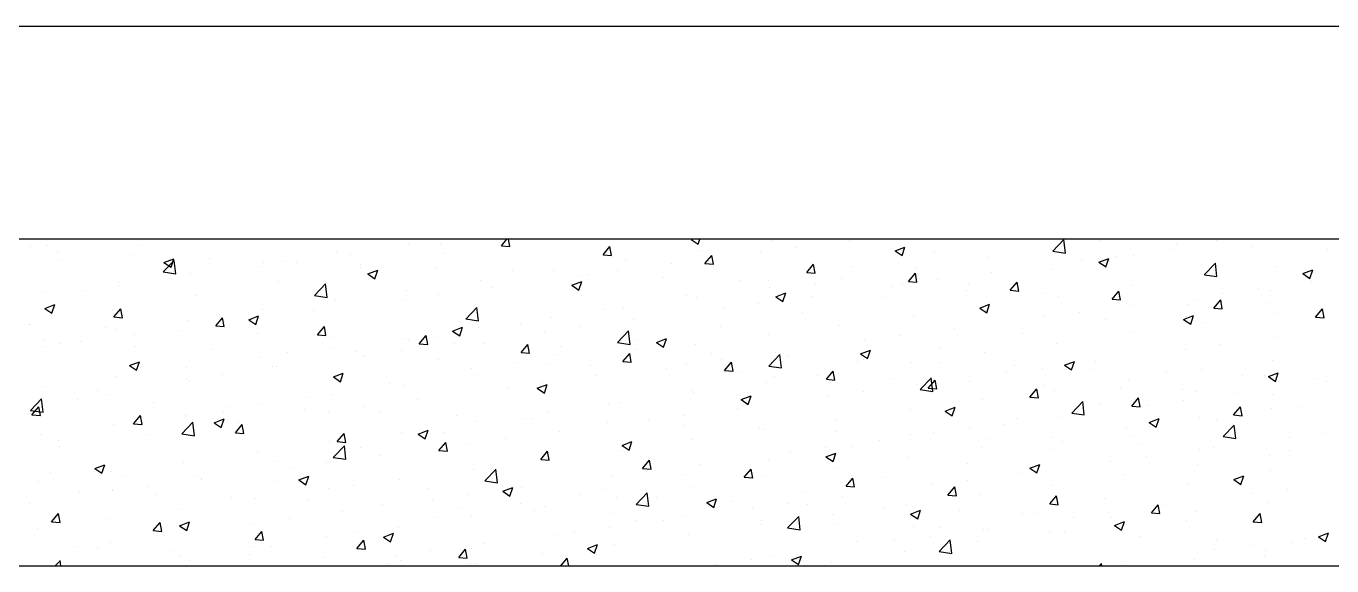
# Model space of a CAD drawing. Header units: millimetres. Extents: x 331487 to 517269, y 198509 to 399936.
# Drawn here: x 422440 to 423360, y 327479 to 327859 of the extents above; entities that cross this region are included whole.
import ezdxf

# ---------------------------------------------------------------- set-up
doc = ezdxf.new("R2010")
doc.units = ezdxf.units.MM
doc.header["$MEASUREMENT"] = 0
doc.layers.add('COLUMN', color=6, linetype='Continuous')
doc.layers.add('FOOTING', color=5, linetype='Continuous')

msp = doc.modelspace()

# ---------------------------------------------------------------- linework, layer by layer
at = {"layer": 'COLUMN'}
for p, q in [((426064.35, 327708.51), (421574.35, 327708.51)), ((421804.35, 327478.51), (423704.35, 327478.51))]:
    msp.add_line(p, q, dxfattribs=at)
at = {"layer": 'COLUMN', "color": 2, "linetype": 'Continuous'}
for p, q in [((422774.77, 327703.89), (422778.65, 327708.51)), ((422780.74, 327703.36), (422779.79, 327708.51)), ((422908.45, 327708.3), (422908.99, 327708.51)), ((422908.45, 327708.3), (422913.42, 327704.95)), ((422913.42, 327704.95), (422914.61, 327708.51)), ((422442.74, 327703.67), (422442.74, 327703.67)), ((422454.88, 327704.41), (422454.88, 327704.41)), ((422462.17, 327699.69), (422462.17, 327699.69)), ((422520.94, 327703.73), (422520.94, 327703.73)), ((422658.8, 327699.1), (422658.8, 327699.1)), ((422709.31, 327705.5), (422709.31, 327705.5)), ((422731.71, 327705.74), (422731.71, 327705.74)), ((422774.77, 327703.89), (422780.75, 327703.36)), ((422846.49, 327697.61), (422851.31, 327703.36)), ((422852.47, 327697.08), (422851.31, 327703.35)), ((422913.83, 327700.65), (422913.83, 327700.65)), ((422957.53, 327699.49), (422957.53, 327699.49)), ((422965.17, 327707.69), (422965.17, 327707.69)), ((422982.56, 327702.78), (422982.56, 327702.78)), ((423020.43, 327707.77), (423020.43, 327707.77)), ((423052.16, 327700.29), (423059.16, 327702.98)), ((423052.16, 327700.29), (423057.13, 327696.94)), ((423057.13, 327696.94), (423059.16, 327702.98)), ((423079.87, 327699.16), (423079.87, 327699.16)), ((423163.42, 327700.07), (423171.21, 327708.18)), ((423163.43, 327700.08), (423172.32, 327698.7)), ((423168.26, 327701.75), (423168.26, 327701.75)), ((423172.32, 327698.7), (423171.22, 327708.2)), ((423197.12, 327707.77), (423197.12, 327707.77)), ((423246.25, 327701.52), (423246.25, 327701.52)), ((423250.5, 327705.51), (423250.5, 327705.51)), ((423278.79, 327707.24), (423278.79, 327707.24)), ((423303.88, 327703.26), (423303.88, 327703.26)), ((423357.26, 327701), (423357.26, 327701)), ((422462.62, 327693.72), (422462.62, 327693.72)), ((422515.55, 327697.44), (422515.55, 327697.44)), ((422536.33, 327685.41), (422544.12, 327693.53)), ((422537, 327692.07), (422544, 327694.76)), ((422537, 327692.07), (422541.97, 327688.71)), ((422541.97, 327688.71), (422544, 327694.75)), ((422545.24, 327684.05), (422544.13, 327693.54)), ((422568.93, 327695.18), (422568.93, 327695.18)), ((422607.46, 327692.06), (422607.46, 327692.06)), ((422622.31, 327692.93), (422622.31, 327692.93)), ((422630.68, 327692.44), (422630.68, 327692.44)), ((422668.55, 327697.42), (422668.55, 327697.42)), ((422675.7, 327690.67), (422675.7, 327690.67)), ((422734.09, 327698.77), (422734.09, 327698.77)), ((422846.49, 327697.61), (422852.47, 327697.09)), ((422861.89, 327693.16), (422861.89, 327693.16)), ((422894.37, 327691.17), (422894.37, 327691.17)), ((422918.22, 327691.34), (422923.04, 327697.08)), ((422918.22, 327691.34), (422924.2, 327690.81)), ((422924.2, 327690.81), (422923.04, 327697.08)), ((422989.95, 327685.06), (422994.77, 327690.81)), ((422995.92, 327684.53), (422994.77, 327690.8)), ((423117.75, 327695.35), (423117.75, 327695.35)), ((423183.34, 327693.24), (423183.34, 327693.24)), ((423195.87, 327692.29), (423202.87, 327694.97)), ((423195.87, 327692.29), (423200.85, 327688.93)), ((423200.84, 327688.93), (423202.87, 327694.97)), ((423208.38, 327696.54), (423208.38, 327696.54)), ((423220.47, 327697.23), (423220.47, 327697.23)), ((423270.14, 327683.51), (423277.93, 327691.63)), ((423279.05, 327682.15), (423277.94, 327691.64)), ((422536.34, 327685.43), (422545.24, 327684.05)), ((422542.49, 327680.83), (422542.49, 327680.83)), ((422555.52, 327684.56), (422555.52, 327684.56)), ((422605.65, 327689.14), (422605.65, 327689.14)), ((422675.77, 327688.75), (422675.77, 327688.75)), ((422680.71, 327684.06), (422687.71, 327686.75)), ((422680.71, 327684.06), (422685.69, 327680.7)), ((422685.68, 327680.7), (422687.71, 327686.75)), ((422729.08, 327688.41), (422729.08, 327688.41)), ((422782.46, 327686.16), (422782.46, 327686.16)), ((422811.38, 327686.75), (422811.38, 327686.75)), ((422831.46, 327682.89), (422831.46, 327682.89)), ((422835.84, 327683.9), (422835.84, 327683.9)), ((422856.5, 327686.19), (422856.5, 327686.19)), ((422889.23, 327681.65), (422889.23, 327681.65)), ((422989.95, 327685.06), (422995.92, 327684.54)), ((423014.47, 327680.81), (423014.47, 327680.81)), ((423021.55, 327689.15), (423021.55, 327689.15)), ((423061.67, 327678.79), (423066.49, 327684.53)), ((423066.41, 327688.3), (423066.41, 327688.3)), ((423067.65, 327678.26), (423066.49, 327684.53)), ((423120.19, 327684.93), (423120.19, 327684.93)), ((423162.15, 327687.22), (423162.15, 327687.22)), ((423270.15, 327683.53), (423279.05, 327682.15)), ((423270.33, 327683), (423270.33, 327683)), ((423320.84, 327689.4), (423320.84, 327689.4)), ((423339.58, 327684.28), (423346.59, 327686.96)), ((423339.59, 327684.28), (423344.56, 327680.92)), ((423344.56, 327680.92), (423346.58, 327686.96)), ((422479.58, 327672.54), (422479.58, 327672.54)), ((422504.62, 327675.84), (422504.62, 327675.84)), ((422505.01, 327678.16), (422505.01, 327678.16)), ((422617.45, 327678.74), (422617.45, 327678.74)), ((422643.05, 327668.86), (422650.84, 327676.98)), ((422651.96, 327667.5), (422650.86, 327676.99)), ((422708.1, 327672.22), (422708.1, 327672.22)), ((422760.04, 327679.71), (422760.04, 327679.71)), ((422768.31, 327674.58), (422768.31, 327674.58)), ((422824.42, 327676.05), (422831.43, 327678.74)), ((422824.42, 327676.05), (422829.4, 327672.69)), ((422829.4, 327672.69), (422831.42, 327678.74)), ((422942.61, 327679.39), (422942.61, 327679.39)), ((422963.23, 327679.14), (422963.23, 327679.14)), ((422963.96, 327674.4), (422963.96, 327674.4)), ((422995.99, 327677.14), (422995.99, 327677.14)), ((423049.37, 327674.88), (423049.37, 327674.88)), ((423057.28, 327676.64), (423057.28, 327676.64)), ((423061.67, 327678.79), (423067.65, 327678.26)), ((423082.31, 327679.94), (423082.31, 327679.94)), ((423102.75, 327672.63), (423102.75, 327672.63)), ((423103.83, 327677.21), (423103.83, 327677.21)), ((423133.4, 327672.51), (423138.22, 327678.26)), ((423133.4, 327672.51), (423139.38, 327671.99)), ((423139.37, 327671.98), (423138.22, 327678.25)), ((423205.12, 327666.24), (423209.94, 327671.98)), ((423211.1, 327665.71), (423209.94, 327671.98)), ((423218.98, 327675.96), (423218.98, 327675.96)), ((423308.13, 327673.69), (423308.13, 327673.69)), ((423316.98, 327672.24), (423316.98, 327672.24)), ((423346.01, 327678.68), (423346.01, 327678.68)), ((422452.98, 327659.81), (422459.98, 327662.5)), ((422453.67, 327671.12), (422453.67, 327671.12)), ((422457.95, 327656.46), (422459.97, 327662.5)), ((422559.13, 327668.73), (422559.13, 327668.73)), ((422643.07, 327668.87), (422651.96, 327667.5)), ((422657.59, 327665.81), (422657.59, 327665.81)), ((422705.4, 327666.3), (422705.4, 327666.3)), ((422730.44, 327669.59), (422730.44, 327669.59)), ((422904.91, 327669.13), (422904.91, 327669.13)), ((422912.61, 327667.36), (422912.61, 327667.36)), ((422956.25, 327663.34), (422956.25, 327663.34)), ((422968.14, 327668.04), (422975.14, 327670.73)), ((422968.14, 327668.04), (422973.11, 327664.69)), ((422973.11, 327664.68), (422975.14, 327670.73)), ((422994.13, 327668.33), (422994.13, 327668.33)), ((423045.51, 327667.19), (423045.51, 327667.19)), ((423111.85, 327660.03), (423118.85, 327662.72)), ((423116.82, 327656.68), (423118.85, 327662.72)), ((423156.14, 327670.37), (423156.14, 327670.37)), ((423167.04, 327668.46), (423167.04, 327668.46)), ((423205.12, 327666.24), (423211.1, 327665.71)), ((423209.52, 327668.12), (423209.52, 327668.12)), ((423262.9, 327665.86), (423262.9, 327665.86)), ((423276.85, 327659.96), (423281.67, 327665.71)), ((423282.83, 327659.43), (423281.67, 327665.7)), ((423283.1, 327670.4), (423283.1, 327670.4)), ((423316.28, 327663.6), (423316.28, 327663.6)), ((422452.98, 327659.81), (422457.95, 327656.46)), ((422500.81, 327658.72), (422500.81, 327658.72)), ((422501.74, 327653.77), (422506.56, 327659.51)), ((422501.74, 327653.77), (422507.72, 327653.25)), ((422507.71, 327653.24), (422506.56, 327659.51)), ((422573.46, 327647.49), (422578.29, 327653.24)), ((422579.44, 327646.97), (422578.28, 327653.23)), ((422596.69, 327651.81), (422603.69, 327654.49)), ((422601.66, 327648.45), (422603.69, 327654.49)), ((422606.24, 327658.77), (422606.24, 327658.77)), ((422642.25, 327657.98), (422642.25, 327657.98)), ((422749.78, 327652.31), (422757.57, 327660.43)), ((422758.68, 327650.94), (422757.58, 327660.44)), ((422810.16, 327653.46), (422810.16, 327653.46)), ((422846.6, 327659.12), (422846.6, 327659.12)), ((422860.67, 327659.87), (422860.67, 327659.87)), ((422931.22, 327660.05), (422931.22, 327660.05)), ((422987.19, 327657.18), (422987.19, 327657.18)), ((423065.19, 327655.02), (423065.19, 327655.02)), ((423111.85, 327660.03), (423116.82, 327656.68)), ((423116.53, 327662.06), (423116.53, 327662.06)), ((423157.04, 327653.8), (423157.04, 327653.8)), ((423182.07, 327657.09), (423182.07, 327657.09)), ((423219.94, 327662.08), (423219.94, 327662.08)), ((423255.56, 327652.02), (423262.56, 327654.71)), ((423258.66, 327662.23), (423258.66, 327662.23)), ((423260.53, 327648.67), (423262.56, 327654.71)), ((423276.85, 327659.96), (423282.83, 327659.44)), ((423319.62, 327656.11), (423319.62, 327656.11)), ((423348.58, 327653.69), (423353.4, 327659.43)), ((423348.58, 327653.69), (423354.55, 327653.16)), ((423354.55, 327653.16), (423353.4, 327659.43)), ((422442.49, 327648.71), (422442.49, 327648.71)), ((422442.69, 327648.59), (422442.69, 327648.59)), ((422496.08, 327646.34), (422496.08, 327646.34)), ((422503.79, 327644.87), (422503.79, 327644.87)), ((422549.46, 327644.08), (422549.46, 327644.08)), ((422554.3, 327651.27), (422554.3, 327651.27)), ((422573.47, 327647.49), (422579.44, 327646.97)), ((422579.34, 327649.7), (422579.34, 327649.7)), ((422596.69, 327651.81), (422601.66, 327648.45)), ((422604.37, 327652.99), (422604.37, 327652.99)), ((422645.19, 327641.22), (422650.01, 327646.96)), ((422651.17, 327640.69), (422650.01, 327646.96)), ((422740.4, 327643.8), (422747.4, 327646.48)), ((422745.37, 327640.44), (422747.4, 327646.48)), ((422749.79, 327652.32), (422758.68, 327650.94)), ((422758.82, 327646.42), (422758.82, 327646.42)), ((422788.28, 327649.11), (422788.28, 327649.11)), ((422830.19, 327646.75), (422830.19, 327646.75)), ((422856.5, 327635.76), (422864.29, 327643.87)), ((422865.41, 327634.39), (422864.3, 327643.89)), ((422868.06, 327651.73), (422868.06, 327651.73)), ((422928.88, 327647.17), (422928.88, 327647.17)), ((423013.25, 327647.52), (423013.25, 327647.52)), ((423093.88, 327645.48), (423093.88, 327645.48)), ((423200.34, 327652.22), (423200.34, 327652.22)), ((423255.56, 327652.02), (423260.54, 327648.67)), ((423269.11, 327649.71), (423269.11, 327649.71)), ((422452.45, 327637.83), (422452.45, 327637.83)), ((422463.78, 327635.16), (422463.78, 327635.16)), ((422478.31, 327636.4), (422478.31, 327636.4)), ((422516.18, 327641.38), (422516.18, 327641.38)), ((422602.84, 327641.83), (422602.84, 327641.83)), ((422645.19, 327641.22), (422651.17, 327640.7)), ((422656.22, 327639.57), (422656.22, 327639.57)), ((422706.88, 327638.93), (422706.88, 327638.93)), ((422709.6, 327637.32), (422709.6, 327637.32)), ((422716.92, 327634.94), (422721.74, 327640.69)), ((422716.92, 327634.94), (422722.89, 327634.42)), ((422722.89, 327634.42), (422721.74, 327640.68)), ((422729.96, 327639.1), (422729.96, 327639.1)), ((422740.4, 327643.8), (422745.38, 327640.44)), ((422742, 327635.14), (422742, 327635.14)), ((422762.99, 327635.06), (422762.99, 327635.06)), ((422805.16, 327643.45), (422805.16, 327643.45)), ((422856.51, 327635.77), (422865.41, 327634.39)), ((422870.56, 327637.16), (422870.56, 327637.16)), ((422884.11, 327635.79), (422891.12, 327638.48)), ((422884.11, 327635.79), (422889.09, 327632.43)), ((422889.09, 327632.43), (422891.11, 327638.47)), ((422962.74, 327641.12), (422962.74, 327641.12)), ((423030.97, 327637.2), (423030.97, 327637.2)), ((423056.01, 327640.5), (423056.01, 327640.5)), ((423142.02, 327642.21), (423142.02, 327642.21)), ((423165.83, 327635.17), (423165.83, 327635.17)), ((423217.77, 327642.67), (423217.77, 327642.67)), ((423319.7, 327639.24), (423319.7, 327639.24)), ((422453.28, 327633.1), (422453.28, 327633.1)), ((422517.16, 327632.9), (422517.16, 327632.9)), ((422570.54, 327630.65), (422570.54, 327630.65)), ((422605.03, 327625.48), (422605.03, 327625.48)), ((422623.93, 327628.39), (422623.93, 327628.39)), ((422656.37, 327632.52), (422656.37, 327632.52)), ((422671.64, 327629.09), (422671.64, 327629.09)), ((422677.31, 327626.14), (422677.31, 327626.14)), ((422679.09, 327626.85), (422679.09, 327626.85)), ((422704.13, 327630.15), (422704.13, 327630.15)), ((422788.64, 327628.67), (422793.46, 327634.41)), ((422788.64, 327628.67), (422794.62, 327628.15)), ((422794.62, 327628.14), (422793.46, 327634.41)), ((422812.24, 327627.15), (422812.24, 327627.15)), ((422816.37, 327632.8), (422816.37, 327632.8)), ((422859.46, 327626.58), (422859.46, 327626.58)), ((422860.37, 327622.39), (422865.19, 327628.14)), ((422866.34, 327621.86), (422865.19, 327628.13)), ((422869.75, 327630.55), (422869.75, 327630.55)), ((422911.4, 327634.07), (422911.4, 327634.07)), ((422923.13, 327628.29), (422923.13, 327628.29)), ((422963.23, 327619.21), (422971.01, 327627.32)), ((422967.82, 327628.89), (422967.82, 327628.89)), ((422972.13, 327617.84), (422971.03, 327627.34)), ((422976.52, 327626.04), (422976.52, 327626.04)), ((423027.83, 327627.78), (423034.83, 327630.47)), ((423027.83, 327627.78), (423032.8, 327624.42)), ((423032.8, 327624.42), (423034.83, 327630.47)), ((423083.7, 327632.2), (423083.7, 327632.2)), ((423115.32, 327628.77), (423115.32, 327628.77)), ((423256.79, 327630.95), (423256.79, 327630.95)), ((423281.83, 327634.25), (423281.83, 327634.25)), ((422512.67, 327619.55), (422519.67, 327622.24)), ((422512.67, 327619.55), (422517.64, 327616.2)), ((422517.64, 327616.2), (422519.67, 327622.24)), ((422553.09, 327617.99), (422553.09, 327617.99)), ((422613.32, 327619.08), (422613.32, 327619.08)), ((422615.94, 327618.54), (422615.94, 327618.54)), ((422730.69, 327623.88), (422730.69, 327623.88)), ((422753.92, 327617.14), (422753.92, 327617.14)), ((422784.07, 327621.63), (422784.07, 327621.63)), ((422808.95, 327620.17), (422808.95, 327620.17)), ((422837.45, 327619.37), (422837.45, 327619.37)), ((422860.37, 327622.39), (422866.35, 327621.87)), ((422890.84, 327617.12), (422890.84, 327617.12)), ((422904.91, 327620.61), (422904.91, 327620.61)), ((422929.95, 327623.9), (422929.95, 327623.9)), ((422932.09, 327616.12), (422936.92, 327621.86)), ((422938.07, 327615.59), (422936.91, 327621.86)), ((422963.24, 327619.22), (422972.13, 327617.84)), ((423025.39, 327622.19), (423025.39, 327622.19)), ((423029.9, 327623.78), (423029.9, 327623.78)), ((423063.97, 327621.73), (423063.97, 327621.73)), ((423083.28, 327621.53), (423083.28, 327621.53)), ((423136.66, 327619.27), (423136.66, 327619.27)), ((423155.76, 327617.65), (423155.76, 327617.65)), ((423171.54, 327619.77), (423178.54, 327622.46)), ((423171.54, 327619.77), (423176.51, 327616.42)), ((423176.51, 327616.41), (423178.54, 327622.46)), ((423190.05, 327617.02), (423190.05, 327617.02)), ((423193.64, 327622.64), (423193.64, 327622.64)), ((423267.9, 327616.42), (423267.9, 327616.42)), ((423318.41, 327622.82), (423318.41, 327622.82)), ((422502.58, 327611.58), (422502.58, 327611.58)), ((422553.03, 327610.26), (422553.03, 327610.26)), ((422555, 327609.07), (422555, 327609.07)), ((422578.07, 327613.55), (422578.07, 327613.55)), ((422656.38, 327611.54), (422663.38, 327614.23)), ((422656.38, 327611.54), (422661.35, 327608.19)), ((422661.35, 327608.19), (422663.38, 327614.23)), ((422695.6, 327607.13), (422695.6, 327607.13)), ((422757.6, 327613.13), (422757.6, 327613.13)), ((422803.88, 327607.31), (422803.88, 327607.31)), ((422841.76, 327612.29), (422841.76, 327612.29)), ((422932.1, 327616.12), (422938.07, 327615.6)), ((422944.22, 327614.86), (422944.22, 327614.86)), ((422961.53, 327607.83), (422961.53, 327607.83)), ((422967.07, 327612.18), (422967.07, 327612.18)), ((422997.6, 327612.61), (422997.6, 327612.61)), ((423003.82, 327609.84), (423008.64, 327615.59)), ((423003.82, 327609.84), (423009.8, 327609.32)), ((423009.8, 327609.31), (423008.64, 327615.58)), ((423012.04, 327614.23), (423012.04, 327614.23)), ((423050.98, 327610.35), (423050.98, 327610.35)), ((423069.95, 327602.65), (423077.74, 327610.77)), ((423075.55, 327603.57), (423080.37, 327609.31)), ((423078.86, 327601.29), (423077.75, 327610.78)), ((423081.52, 327603.04), (423080.37, 327609.31)), ((423104.37, 327608.09), (423104.37, 327608.09)), ((423130.73, 327614.36), (423130.73, 327614.36)), ((423216.55, 327609.38), (423216.55, 327609.38)), ((423243.43, 327614.76), (423243.43, 327614.76)), ((423296.81, 327612.5), (423296.81, 327612.5)), ((423312.85, 327612.57), (423312.85, 327612.57)), ((423315.25, 327611.76), (423322.26, 327614.45)), ((423315.25, 327611.76), (423320.23, 327608.41)), ((423320.22, 327608.41), (423322.25, 327614.45)), ((423350.19, 327610.25), (423350.19, 327610.25)), ((423356.55, 327608.11), (423356.55, 327608.11)), ((422451.23, 327604.54), (422451.23, 327604.54)), ((422489.88, 327601.94), (422489.88, 327601.94)), ((422496.68, 327599.06), (422496.68, 327599.06)), ((422655.16, 327599.23), (422655.16, 327599.23)), ((422705.67, 327605.64), (422705.67, 327605.64)), ((422778.85, 327604.01), (422778.85, 327604.01)), ((422800.09, 327603.54), (422807.09, 327606.22)), ((422800.09, 327603.53), (422805.07, 327600.18)), ((422805.06, 327600.18), (422807.09, 327606.22)), ((422908.75, 327602.17), (422908.75, 327602.17)), ((422910.18, 327600.79), (422910.18, 327600.79)), ((422943.81, 327595.53), (422950.81, 327598.21)), ((422948.78, 327592.17), (422950.8, 327598.21)), ((423029.7, 327601.06), (423029.7, 327601.06)), ((423067.57, 327606.04), (423067.57, 327606.04)), ((423069.96, 327602.67), (423078.86, 327601.29)), ((423075.55, 327603.57), (423081.52, 327603.04)), ((423147.27, 327597.29), (423152.09, 327603.04)), ((423153.25, 327596.76), (423152.09, 327603.03)), ((423157.75, 327605.84), (423157.75, 327605.84)), ((423164.61, 327601.88), (423164.61, 327601.88)), ((423211.13, 327603.58), (423211.13, 327603.58)), ((423254.53, 327602.56), (423254.53, 327602.56)), ((423264.51, 327601.33), (423264.51, 327601.33)), ((423293.39, 327599.79), (423293.39, 327599.79)), ((423317.89, 327599.07), (423317.89, 327599.07)), ((422442.86, 327588), (422450.65, 327596.12)), ((422443.89, 327584.83), (422448.71, 327590.57)), ((422449.86, 327584.3), (422448.71, 327590.57)), ((422451.77, 327586.64), (422450.67, 327596.13)), ((422452, 327596.96), (422452, 327596.96)), ((422476.18, 327595.51), (422476.18, 327595.51)), ((422529.56, 327593.25), (422529.56, 327593.25)), ((422582.95, 327591), (422582.95, 327591)), ((422603.81, 327592.19), (422603.81, 327592.19)), ((422636.33, 327588.74), (422636.33, 327588.74)), ((422637.28, 327597.12), (422637.28, 327597.12)), ((422677.82, 327590.71), (422677.82, 327590.71)), ((422715.69, 327595.7), (422715.69, 327595.7)), ((422850.43, 327592.16), (422850.43, 327592.16)), ((422858.24, 327593.29), (422858.24, 327593.29)), ((422941.51, 327589.45), (422941.51, 327589.45)), ((422943.81, 327595.53), (422948.78, 327592.17)), ((423004.67, 327597.76), (423004.67, 327597.76)), ((423087.52, 327587.52), (423094.52, 327590.21)), ((423092.49, 327584.16), (423094.52, 327590.2)), ((423114.1, 327595.48), (423114.1, 327595.48)), ((423147.27, 327597.29), (423153.25, 327596.77)), ((423176.67, 327586.1), (423184.46, 327594.22)), ((423185.58, 327584.74), (423184.48, 327594.23)), ((423196.21, 327592.55), (423196.21, 327592.55)), ((423219, 327591.02), (423223.82, 327596.76)), ((423219, 327591.02), (423224.98, 327590.49)), ((423224.97, 327590.49), (423223.82, 327596.76)), ((423230.48, 327591.51), (423230.48, 327591.51)), ((423255.52, 327594.81), (423255.52, 327594.81)), ((423290.73, 327584.74), (423295.55, 327590.49)), ((423296.7, 327584.21), (423295.54, 327590.48)), ((423317.19, 327589.53), (423317.19, 327589.53)), ((423336.81, 327590.62), (423336.81, 327590.62)), ((422442.88, 327588.01), (422451.77, 327586.64)), ((422443.89, 327584.83), (422449.87, 327584.3)), ((422515.61, 327578.55), (422520.43, 327584.3)), ((422521.59, 327578.02), (422520.43, 327584.29)), ((422549.59, 327571.45), (422557.38, 327579.57)), ((422551.87, 327584.7), (422551.87, 327584.7)), ((422558.49, 327570.08), (422557.39, 327579.58)), ((422572.36, 327579.29), (422579.36, 327581.98)), ((422577.33, 327575.93), (422579.36, 327581.98)), ((422578.96, 327587.11), (422578.96, 327587.11)), ((422652.79, 327587.41), (422652.79, 327587.41)), ((422689.71, 327586.48), (422689.71, 327586.48)), ((422743.09, 327584.23), (422743.09, 327584.23)), ((422756.39, 327579.84), (422756.39, 327579.84)), ((422792.11, 327582.15), (422792.11, 327582.15)), ((422796.47, 327581.97), (422796.47, 327581.97)), ((422807.73, 327586.89), (422807.73, 327586.89)), ((422849.86, 327579.72), (422849.86, 327579.72)), ((422878.6, 327581.16), (422878.6, 327581.16)), ((422903.64, 327584.46), (422903.64, 327584.46)), ((423010.82, 327580.94), (423010.82, 327580.94)), ((423062.76, 327588.44), (423062.76, 327588.44)), ((423087.52, 327587.52), (423092.49, 327584.16)), ((423137.89, 327582.54), (423137.89, 327582.54)), ((423167.33, 327583.2), (423167.33, 327583.2)), ((423176.69, 327586.11), (423185.58, 327584.74)), ((423231.23, 327579.51), (423238.23, 327582.2)), ((423231.23, 327579.51), (423236.21, 327576.15)), ((423236.2, 327576.15), (423238.23, 327582.19)), ((423266.68, 327583.13), (423266.68, 327583.13)), ((423278.49, 327580.61), (423278.49, 327580.61)), ((423290.73, 327584.74), (423296.7, 327584.22)), ((422450.02, 327571.25), (422450.02, 327571.25)), ((422501.36, 327578.29), (422501.36, 327578.29)), ((422515.61, 327578.55), (422521.59, 327578.03)), ((422520.65, 327577.1), (422520.65, 327577.1)), ((422526.73, 327570.82), (422526.73, 327570.82)), ((422549.6, 327571.46), (422558.49, 327570.08)), ((422551.76, 327574.11), (422551.76, 327574.11)), ((422572.36, 327579.29), (422577.33, 327575.94)), ((422587.34, 327572.28), (422592.16, 327578.02)), ((422587.34, 327572.28), (422593.32, 327571.75)), ((422589.63, 327579.1), (422589.63, 327579.1)), ((422593.32, 327571.75), (422592.16, 327578.01)), ((422659.07, 327566), (422663.89, 327571.75)), ((422665.04, 327565.47), (422663.89, 327571.74)), ((422704.45, 327572.35), (422704.45, 327572.35)), ((422716.07, 327571.28), (422723.07, 327573.97)), ((422716.07, 327571.28), (422721.04, 327567.93)), ((422721.04, 327567.93), (422723.07, 327573.97)), ((422733.79, 327572.14), (422733.79, 327572.14)), ((422815.45, 327572.85), (422815.45, 327572.85)), ((422903.24, 327577.46), (422903.24, 327577.46)), ((422956.62, 327575.21), (422956.62, 327575.21)), ((422960.31, 327574.54), (422960.31, 327574.54)), ((423010, 327572.95), (423010, 327572.95)), ((423063.39, 327570.7), (423063.39, 327570.7)), ((423079.58, 327572.53), (423079.58, 327572.53)), ((423104.42, 327574.92), (423104.42, 327574.92)), ((423129.46, 327578.21), (423129.46, 327578.21)), ((423215.34, 327576.09), (423215.34, 327576.09)), ((423220.17, 327570.6), (423220.17, 327570.6)), ((423283.4, 327569.55), (423291.19, 327577.67)), ((423292.31, 327568.18), (423291.2, 327577.68)), ((423355.27, 327571.96), (423355.27, 327571.96)), ((422462.33, 327567.09), (422462.33, 327567.09)), ((422463.57, 327562.5), (422463.57, 327562.5)), ((422653.94, 327565.95), (422653.94, 327565.95)), ((422656.31, 327554.9), (422664.1, 327563.02)), ((422659.07, 327566), (422665.04, 327565.48)), ((422665.22, 327553.53), (422664.11, 327563.03)), ((422675.47, 327562.13), (422675.47, 327562.13)), ((422730.79, 327559.72), (422735.61, 327565.47)), ((422736.77, 327559.2), (422735.61, 327565.46)), ((422752.54, 327564.57), (422752.54, 327564.57)), ((422777.58, 327567.86), (422777.58, 327567.86)), ((422859.78, 327563.27), (422866.78, 327565.96)), ((422859.78, 327563.27), (422864.76, 327559.92)), ((422864.75, 327559.92), (422866.78, 327565.96)), ((422908.97, 327567.5), (422908.97, 327567.5)), ((423003.39, 327561.62), (423003.39, 327561.62)), ((423021.26, 327562.52), (423021.26, 327562.52)), ((423041.27, 327566.6), (423041.27, 327566.6)), ((423112.89, 327562.19), (423112.89, 327562.19)), ((423116.77, 327568.44), (423116.77, 327568.44)), ((423163.4, 327568.59), (423163.4, 327568.59)), ((423170.15, 327566.18), (423170.15, 327566.18)), ((423223.53, 327563.93), (423223.53, 327563.93)), ((423276.91, 327561.67), (423276.91, 327561.67)), ((423283.41, 327569.56), (423292.3, 327568.18)), ((423330.24, 327568.67), (423330.24, 327568.67)), ((422602.6, 327558.9), (422602.6, 327558.9)), ((422617.16, 327552.12), (422617.16, 327552.12)), ((422656.32, 327554.91), (422665.22, 327553.53)), ((422689.39, 327556.25), (422689.39, 327556.25)), ((422730.79, 327559.72), (422736.77, 327559.2)), ((422802.52, 327553.45), (422807.34, 327559.19)), ((422802.52, 327553.45), (422808.5, 327552.93)), ((422806.52, 327553.6), (422806.52, 327553.6)), ((422808.49, 327552.92), (422807.34, 327559.19)), ((422857.03, 327560), (422857.03, 327560)), ((422874.24, 327547.17), (422879.06, 327552.92)), ((422880.22, 327546.65), (422879.06, 327552.91)), ((422962.94, 327552.51), (422962.94, 327552.51)), ((422978.36, 327558.32), (422978.36, 327558.32)), ((423003.5, 327555.26), (423010.5, 327557.95)), ((423003.5, 327555.26), (423008.47, 327551.91)), ((423008.47, 327551.91), (423010.49, 327557.95)), ((423061.54, 327555.15), (423061.54, 327555.15)), ((423161.86, 327560.59), (423161.86, 327560.59)), ((423204.18, 327552.07), (423204.18, 327552.07)), ((423229.21, 327555.37), (423229.21, 327555.37)), ((423267.08, 327560.35), (423267.08, 327560.35)), ((423315.97, 327556.24), (423315.97, 327556.24)), ((423330.3, 327559.42), (423330.3, 327559.42)), ((422456.71, 327544.41), (422456.71, 327544.41)), ((422488.33, 327547.04), (422495.34, 327549.73)), ((422488.34, 327547.04), (422493.31, 327543.68)), ((422493.31, 327543.68), (422495.33, 327549.72)), ((422500.15, 327545), (422500.15, 327545)), ((422550.66, 327551.41), (422550.66, 327551.41)), ((422626.48, 327547.97), (422626.48, 327547.97)), ((422651.51, 327551.27), (422651.51, 327551.27)), ((422755.17, 327546.56), (422755.17, 327546.56)), ((422763.04, 327538.35), (422770.82, 327546.46)), ((422771.94, 327536.98), (422770.84, 327546.48)), ((422874.24, 327547.17), (422880.22, 327546.65)), ((422877.33, 327545.02), (422877.33, 327545.02)), ((422915.21, 327550.01), (422915.21, 327550.01)), ((422945.97, 327540.9), (422950.79, 327546.64)), ((422951.95, 327540.37), (422950.79, 327546.64)), ((423009.6, 327547.65), (423009.6, 327547.65)), ((423103.54, 327550.58), (423103.54, 327550.58)), ((423141.02, 327543.76), (423141.02, 327543.76)), ((423147.21, 327547.26), (423154.21, 327549.94)), ((423147.21, 327547.26), (423152.18, 327543.9)), ((423152.18, 327543.9), (423154.21, 327549.94)), ((423214.12, 327542.8), (423214.12, 327542.8)), ((423265.46, 327549.84), (423265.46, 327549.84)), ((423316.68, 327545.61), (423316.68, 327545.61)), ((422448.8, 327537.96), (422448.8, 327537.96)), ((422510.09, 327542.15), (422510.09, 327542.15)), ((422525.45, 327534.67), (422525.45, 327534.67)), ((422558.84, 327542.1), (422558.84, 327542.1)), ((422563.33, 327539.66), (422563.33, 327539.66)), ((422563.47, 327539.9), (422563.47, 327539.9)), ((422616.85, 327537.64), (422616.85, 327537.64)), ((422632.05, 327539.03), (422639.05, 327541.72)), ((422632.05, 327539.03), (422637.02, 327535.67)), ((422637.02, 327535.67), (422639.05, 327541.72)), ((422670.24, 327535.38), (422670.24, 327535.38)), ((422703.23, 327539.06), (422703.23, 327539.06)), ((422763.05, 327538.36), (422771.94, 327536.98)), ((422775.76, 327531.02), (422782.76, 327533.71)), ((422780.73, 327527.66), (422782.76, 327533.71)), ((422852.3, 327541.72), (422852.3, 327541.72)), ((422904.62, 327542.5), (422904.62, 327542.5)), ((422907.75, 327534.21), (422907.75, 327534.21)), ((422945.97, 327540.9), (422951.95, 327540.38)), ((422959.09, 327541.25), (422959.09, 327541.25)), ((423017.7, 327534.62), (423022.52, 327540.37)), ((423017.7, 327534.62), (423023.67, 327534.1)), ((423023.67, 327534.1), (423022.52, 327540.36)), ((423045.22, 327540.57), (423045.22, 327540.57)), ((423078.12, 327535.48), (423078.12, 327535.48)), ((423089.42, 327528.35), (423094.24, 327534.09)), ((423095.4, 327527.82), (423094.24, 327534.09)), ((423103.15, 327538.77), (423103.15, 327538.77)), ((423162.18, 327535.3), (423162.18, 327535.3)), ((423258.37, 327535.6), (423258.37, 327535.6)), ((423290.92, 327539.25), (423297.92, 327541.93)), ((423290.92, 327539.25), (423295.9, 327535.89)), ((423295.89, 327535.89), (423297.92, 327541.93)), ((422477.79, 327530.97), (422477.79, 327530.97)), ((422500.42, 327531.38), (422500.42, 327531.38)), ((422500.52, 327532.09), (422500.52, 327532.09)), ((422531.17, 327528.72), (422531.17, 327528.72)), ((422584.56, 327526.46), (422584.56, 327526.46)), ((422601.38, 327525.61), (422601.38, 327525.61)), ((422652.72, 327532.66), (422652.72, 327532.66)), ((422723.62, 327533.13), (422723.62, 327533.13)), ((422726.24, 327525.13), (422726.24, 327525.13)), ((422751.27, 327528.42), (422751.27, 327528.42)), ((422775.76, 327531.02), (422780.74, 327527.66)), ((422777, 327530.87), (422777, 327530.87)), ((422789.14, 327533.41), (422789.14, 327533.41)), ((422830.38, 327528.62), (422830.38, 327528.62)), ((422846.3, 327532.49), (422846.3, 327532.49)), ((422855.81, 327526.71), (422855.81, 327526.71)), ((422869.76, 327521.79), (422877.55, 327529.91)), ((422878.67, 327520.43), (422877.56, 327529.92)), ((422883.77, 327526.36), (422883.77, 327526.36)), ((422919.47, 327523.01), (422926.48, 327525.7)), ((422924.45, 327519.65), (422926.47, 327525.7)), ((422986.9, 327530.56), (422986.9, 327530.56)), ((423014.96, 327527.16), (423014.96, 327527.16)), ((423089.42, 327528.35), (423095.4, 327527.83)), ((423111.67, 327528.9), (423111.67, 327528.9)), ((423161.15, 327522.07), (423165.97, 327527.82)), ((423167.12, 327521.54), (423165.97, 327527.81)), ((423200.05, 327525.59), (423200.05, 327525.59)), ((423303.93, 327529.23), (423303.93, 327529.23)), ((423328.97, 327532.52), (423328.97, 327532.52)), ((422442.2, 327522.08), (422442.2, 327522.08)), ((422457.76, 327509.61), (422462.58, 327515.35)), ((422463.74, 327509.08), (422462.58, 327515.35)), ((422549.44, 327518.12), (422549.44, 327518.12)), ((422637.94, 327524.21), (422637.94, 327524.21)), ((422663.08, 327516.81), (422663.08, 327516.81)), ((422691.32, 327521.95), (422691.32, 327521.95)), ((422744.7, 327519.7), (422744.7, 327519.7)), ((422787.98, 327522.48), (422787.98, 327522.48)), ((422798.09, 327517.44), (422798.09, 327517.44)), ((422805.3, 327520.31), (422805.3, 327520.31)), ((422851.47, 327515.19), (422851.47, 327515.19)), ((422869.77, 327521.81), (422878.67, 327520.43)), ((422919.47, 327523.01), (422924.45, 327519.66)), ((422928.58, 327520.54), (422928.58, 327520.54)), ((422937.15, 327524.11), (422937.15, 327524.11)), ((422952.05, 327518.88), (422952.05, 327518.88)), ((422977.09, 327522.17), (422977.09, 327522.17)), ((422990.53, 327521.85), (422990.53, 327521.85)), ((423043.91, 327519.6), (423043.91, 327519.6)), ((423060.33, 327521.86), (423060.33, 327521.86)), ((423063.19, 327515), (423070.19, 327517.69)), ((423068.16, 327511.65), (423070.19, 327517.69)), ((423097.29, 327517.34), (423097.29, 327517.34)), ((423141.73, 327515.58), (423141.73, 327515.58)), ((423150.68, 327515.09), (423150.68, 327515.09)), ((423161.15, 327522.07), (423167.13, 327521.55)), ((423202.9, 327515.93), (423202.9, 327515.93)), ((423232.87, 327515.8), (423237.7, 327521.54)), ((423232.87, 327515.8), (423238.85, 327515.28)), ((423238.85, 327515.27), (423237.69, 327521.54)), ((423240.78, 327520.91), (423240.78, 327520.91)), ((423264.25, 327516.55), (423264.25, 327516.55)), ((423304.6, 327509.52), (423309.42, 327515.27)), ((423310.58, 327508.99), (423309.42, 327515.26)), ((423314.76, 327522.95), (423314.76, 327522.95)), ((422457.76, 327509.61), (422463.74, 327509.08)), ((422498.93, 327511.72), (422498.93, 327511.72)), ((422529.49, 327503.33), (422534.31, 327509.08)), ((422535.46, 327502.8), (422534.31, 327509.07)), ((422548.03, 327506.78), (422555.03, 327509.46)), ((422548.03, 327506.78), (422553, 327503.42)), ((422553, 327503.42), (422555.02, 327509.46)), ((422600.17, 327508.53), (422600.17, 327508.53)), ((422625.21, 327511.83), (422625.21, 327511.83)), ((422729.66, 327512.47), (422729.66, 327512.47)), ((422753.96, 327513.27), (422753.96, 327513.27)), ((422870.26, 327510.53), (422870.26, 327510.53)), ((422888.9, 327510.56), (422888.9, 327510.56)), ((422904.85, 327512.93), (422904.85, 327512.93)), ((422957.88, 327507.96), (422957.88, 327507.96)), ((422958.23, 327510.67), (422958.23, 327510.67)), ((422976.48, 327505.24), (422984.27, 327513.36)), ((422985.39, 327503.88), (422984.29, 327513.37)), ((423008.39, 327514.36), (423008.39, 327514.36)), ((423011.61, 327508.42), (423011.61, 327508.42)), ((423063.19, 327515), (423068.16, 327511.65)), ((423065, 327506.16), (423065, 327506.16)), ((423177.87, 327512.63), (423177.87, 327512.63)), ((423204.06, 327512.83), (423204.06, 327512.83)), ((423206.9, 327506.99), (423213.9, 327509.68)), ((423206.9, 327506.99), (423211.87, 327503.64)), ((423211.87, 327503.64), (423213.9, 327509.68)), ((423212.9, 327509.51), (423212.9, 327509.51)), ((423257.44, 327510.57), (423257.44, 327510.57)), ((423304.6, 327509.52), (423310.58, 327509)), ((423310.82, 327508.32), (423310.82, 327508.32)), ((422447.59, 327504.67), (422447.59, 327504.67)), ((422529.49, 327503.33), (422535.47, 327502.81)), ((422537.02, 327500.22), (422537.02, 327500.22)), ((422601.22, 327497.06), (422606.04, 327502.8)), ((422601.22, 327497.06), (422607.19, 327496.53)), ((422607.19, 327496.53), (422606.03, 327502.8)), ((422651.51, 327499.37), (422651.51, 327499.37)), ((422671.35, 327502.46), (422671.35, 327502.46)), ((422691.74, 327498.77), (422698.74, 327501.45)), ((422691.74, 327498.77), (422696.71, 327495.41)), ((422696.71, 327495.41), (422698.74, 327501.45)), ((422702.02, 327505.77), (422702.02, 327505.77)), ((422811.94, 327500.52), (422811.94, 327500.52)), ((422825.99, 327502.28), (422825.99, 327502.28)), ((422851.02, 327505.58), (422851.02, 327505.58)), ((422906.53, 327500.92), (422906.53, 327500.92)), ((422976.5, 327505.25), (422985.39, 327503.88)), ((423076.84, 327499.33), (423076.84, 327499.33)), ((423083.21, 327488.69), (423091, 327496.81)), ((423083.41, 327505.57), (423083.41, 327505.57)), ((423092.11, 327487.32), (423091.01, 327496.82)), ((423114.72, 327504.32), (423114.72, 327504.32)), ((423118.38, 327503.91), (423118.38, 327503.91)), ((423160.96, 327502.01), (423160.96, 327502.01)), ((423171.76, 327501.65), (423171.76, 327501.65)), ((423225.14, 327499.4), (423225.14, 327499.4)), ((423278.53, 327497.14), (423278.53, 327497.14)), ((423340.53, 327498.07), (423340.53, 327498.07)), ((423350.61, 327498.98), (423357.61, 327501.67)), ((423350.61, 327498.98), (423355.59, 327495.63)), ((423355.58, 327495.63), (423357.61, 327501.67)), ((422474.11, 327491.93), (422474.11, 327491.93)), ((422490.19, 327491.32), (422490.19, 327491.32)), ((422499.15, 327495.23), (422499.15, 327495.23)), ((422543.58, 327489.06), (422543.58, 327489.06)), ((422600.16, 327492.33), (422600.16, 327492.33)), ((422613.03, 327492.45), (422613.03, 327492.45)), ((422672.94, 327490.78), (422677.76, 327496.53)), ((422672.94, 327490.78), (422678.92, 327490.26)), ((422678.92, 327490.25), (422677.76, 327496.52)), ((422724.96, 327488.98), (422724.96, 327488.98)), ((422744.67, 327484.51), (422749.49, 327490.25)), ((422750.64, 327483.98), (422749.49, 327490.25)), ((422753.63, 327490.51), (422753.63, 327490.51)), ((422762.84, 327493.97), (422762.84, 327493.97)), ((422835.45, 327490.76), (422842.45, 327493.45)), ((422835.45, 327490.76), (422840.43, 327487.4)), ((422840.42, 327487.4), (422842.45, 327493.44)), ((422854.59, 327493.42), (422854.59, 327493.42)), ((422988.65, 327487.72), (422988.65, 327487.72)), ((423025.09, 327495.56), (423025.09, 327495.56)), ((423051.81, 327496.03), (423051.81, 327496.03)), ((423059.11, 327488.57), (423059.11, 327488.57)), ((423083.22, 327488.7), (423092.11, 327487.32)), ((423110.45, 327495.61), (423110.45, 327495.61)), ((423277.63, 327489.79), (423277.63, 327489.79)), ((423302.66, 327493.08), (423302.66, 327493.08)), ((423313.54, 327489.66), (423313.54, 327489.66)), ((423331.91, 327494.89), (423331.91, 327494.89)), ((422460.41, 327478.51), (422463.91, 327482.16)), ((422464.35, 327478.51), (422463.92, 327482.17)), ((422548.22, 327484.83), (422548.22, 327484.83)), ((422554.71, 327482.44), (422554.71, 327482.44)), ((422596.96, 327486.81), (422596.96, 327486.81)), ((422650.34, 327484.55), (422650.34, 327484.55)), ((422695.31, 327480.5), (422695.31, 327480.5)), ((422699.93, 327485.69), (422699.93, 327485.69)), ((422703.72, 327482.3), (422703.72, 327482.3)), ((422744.67, 327484.51), (422750.64, 327483.98)), ((422752.74, 327479.98), (422752.74, 327479.98)), ((422757.11, 327480.04), (422757.11, 327480.04)), ((422804.08, 327487.02), (422804.08, 327487.02)), ((422816.63, 327478.51), (422821.21, 327483.98)), ((422822.22, 327478.51), (422821.21, 327483.97)), ((422925.75, 327479.44), (422925.75, 327479.44)), ((422950.78, 327482.73), (422950.78, 327482.73)), ((422966.77, 327485.55), (422966.77, 327485.55)), ((422979.16, 327482.75), (422986.17, 327485.44)), ((422979.16, 327482.75), (422984.14, 327479.39)), ((422984.14, 327479.39), (422986.16, 327485.44)), ((423007.17, 327481.07), (423007.17, 327481.07)), ((423196.05, 327478.51), (423197.72, 327480.26)), ((423197.94, 327478.51), (423197.73, 327480.27)), ((423214.47, 327481.47), (423214.47, 327481.47)), ((423263.03, 327483.26), (423263.03, 327483.26)), ((423312.55, 327485.95), (423312.55, 327485.95))]:
    msp.add_line(p, q, dxfattribs=at)
at = {"layer": 'FOOTING'}
msp.add_line((421424.35, 327858.51), (426214.35, 327858.51), dxfattribs=at)

doc.saveas('drawing.dxf')
